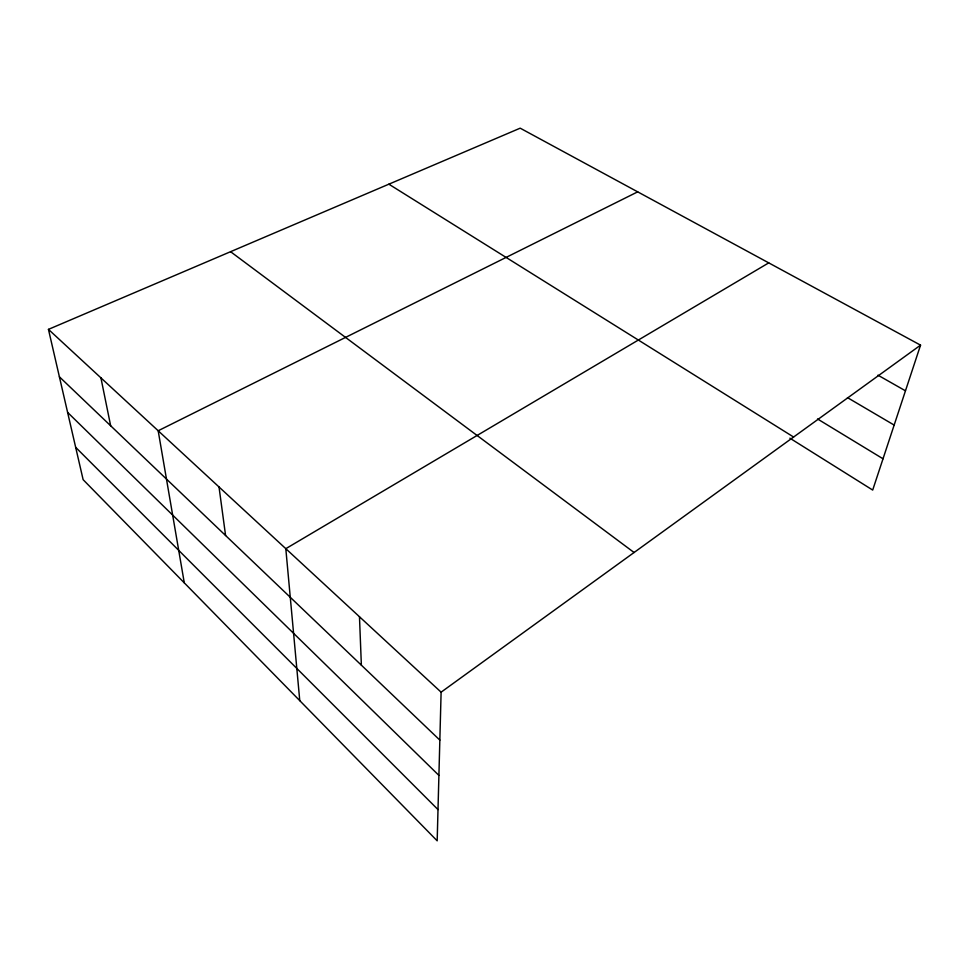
<?xml version="1.0" encoding="UTF-8"?>
<svg xmlns="http://www.w3.org/2000/svg" width="969" height="969" viewBox="0 0 969 969"><rect width="100%" height="100%" fill="white"/><g stroke="black" fill="none" stroke-linecap="round" stroke-linejoin="round"><path stroke-width="1.45" d="M48.45 329.375L441.113 692.169L437.176 840.826L83.128 479.667L48.45 329.375L520.183 128.174L920.55 345.146L872.694 490.06L789.868 438.17M441.113 692.169L920.55 345.146M768.732 262.878L285.807 548.684L299.772 700.66M637.687 191.85L158.177 430.757L184.292 582.866M877.95 375.173L905.47 390.81M847.463 397.617L894.157 425.076M817.557 418.983L883.025 458.785M388.86 184.183L793.599 437.031M230.574 251.698L634.077 552.5M59.4 376.82L439.841 740.11M67.6 412.382L438.909 775.406M75.655 447.315L438 809.587M100.909 377.837L110.66 425.779M219.018 486.971L225.583 535.518M359.475 616.744L361.364 665.17"/></g></svg>
